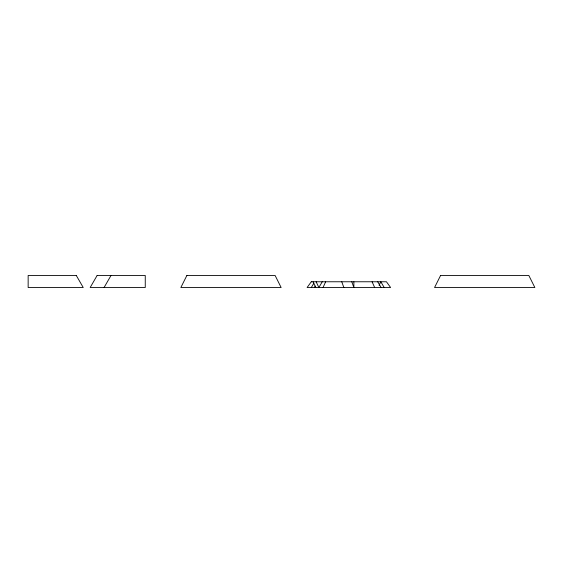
<?xml version="1.0" encoding="UTF-8"?>
<svg xmlns="http://www.w3.org/2000/svg" width="563" height="563" viewBox="0 0 563 563"><rect width="100%" height="100%" fill="white"/><g stroke="black" fill="none" stroke-linecap="round" stroke-linejoin="round"><path stroke-width="0.84" d="M323.056 287.517L325.639 281.767M379.103 285.364L380.813 281.767L384.191 287.517M104.071 287.517L111.017 275.483M311.311 287.517L313.844 283.21M314.4 287.517L315.245 286.081M322.247 281.767L318.869 287.517L316.132 281.767M377.71 281.767L381.088 287.517M313.035 281.767L315.766 287.517M372.087 281.767L374.662 287.517M351.791 281.767L353.874 287.517L353.874 281.767M341.762 281.767L343.845 287.517M186.867 275.483L180.85 287.517L281.134 287.517L275.117 275.483L186.867 275.483M440.583 275.483L434.566 287.517L534.85 287.517L528.833 275.483L440.583 275.483M97.125 275.483L90.171 287.517L145.254 287.517L145.254 275.483L97.125 275.483M311.29 281.767L307.109 287.517L390.609 287.517L386.436 281.767L311.29 281.767M76.287 275.483L28.15 275.483L28.15 287.517L83.233 287.517L76.287 275.483"/></g></svg>
